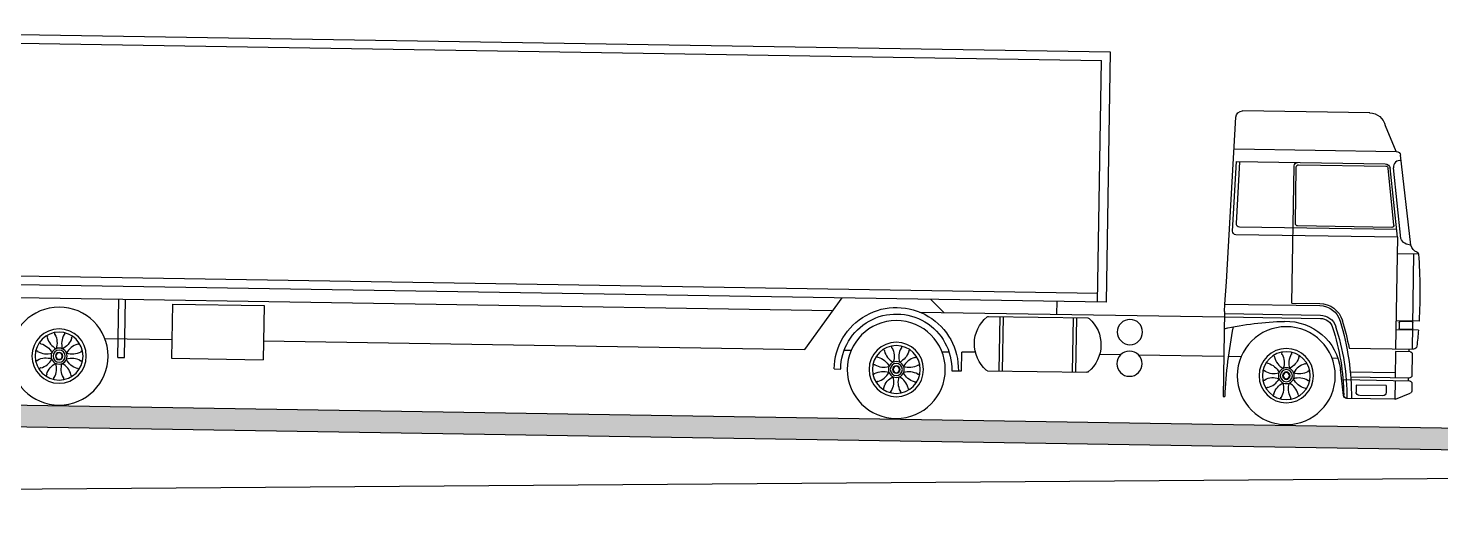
# Model space of a CAD drawing. Header units: centimetres. Extents: x 26200 to 152500, y -600 to 9300.
# Drawn here: x 147598 to 148895, y 985 to 1431 of the extents above; entities that cross this region are included whole.
import ezdxf

# ---------------------------------------------------------------- set-up
doc = ezdxf.new("R2010")
doc.units = ezdxf.units.CM
doc.layers.add('ROTAS-MIMARI-KESIT', color=8, linetype='Continuous')

msp = doc.modelspace()

# ---------------------------------------------------------------- hatches: boundary and pattern name
at = {"layer": 'ROTAS-MIMARI-KESIT'}
h = msp.add_hatch(dxfattribs=at)
h.set_pattern_fill('ANSI33', color=256, style=0)
h.set_pattern_definition([(45, (84445.261, 23206.629), (-4.49012806, 4.49012806), []), (45, (84449.7513, 23206.629), (-4.49012806, 4.49012806), [3.175, -1.5875])])
h.paths.add_polyline_path([(147214.7, 1090.4), (147164.7, 1090.4), (147164.7, 1070.4), (147214.7, 1070.4), (147214.7, 1070.4), (150022.6, 1025.4), (150023, 1045.4)])

# ---------------------------------------------------------------- linework, layer by layer
for p, q in [((147232, 1430.8), (148591.8, 1409)), ((147232, 1430.8), (148591.8, 1409)), ((147239.9, 1422.6), (148583.7, 1401.1)), ((148580.1, 1179.1), (148583.7, 1401.1)), ((148591.8, 1409), (148588.1, 1179)), ((148830.1, 1352.9), (148713.3, 1354.7)), ((148698.5, 1197.7), (148707.2, 1349.1)), ((148854.5, 1317.5), (148844.5, 1341.2)), ((148705.5, 1319.9), (148854.5, 1317.5)), ((148867.9, 1231.4), (148858.4, 1314)), ((148704.2, 1244.2), (148707.9, 1308.2)), ((148707.6, 1251.2), (148710.9, 1308)), ((148707.9, 1308.2), (148844.3, 1306)), ((148758.7, 1178.2), (148760.7, 1304.4)), ((148761.9, 1251.2), (148762.7, 1303.3)), ((148764.7, 1305.3), (148845.1, 1304)), ((148852.3, 1249.9), (148847, 1302.2)), ((148855.5, 1238.7), (148849, 1302.3)), ((148858.6, 1237.4), (148852, 1302.6)), ((148854.8, 1245.7), (148710.5, 1248)), ((148850.3, 1247.7), (148763.8, 1249.1)), ((148855.5, 1238.7), (148707.1, 1241)), ((148855.5, 1238.7), (148853.8, 1136)), ((148874.9, 1223.2), (148855.2, 1223.5)), ((148869.3, 1135.8), (148870.7, 1223.3)), ((147236.4, 1208.7), (148580.3, 1187.1)), ((148588.1, 1179), (147228.3, 1200.8)), ((148697.1, 1177.2), (148698.5, 1197.7)), ((147233.5, 1188.9), (148337.1, 1171.2)), ((147680.4, 1128.2), (147681.3, 1181.7)), ((147686.4, 1128.1), (147687.3, 1181.6)), ((148311.2, 1135.4), (148345.6, 1182.9)), ((148426.8, 1181.6), (148439, 1169.6)), ((147730.4, 1177.2), (147729.6, 1127.4)), ((147730.4, 1177.2), (147814.6, 1175.8)), ((147814.6, 1175.8), (147813.8, 1126)), ((148416.6, 1169.9), (148696.5, 1165.5)), ((148542.6, 1179.7), (148542.4, 1167.9)), ((148696.6, 1170.5), (148695.4, 1092.3)), ((148696.6, 1170.5), (148697.1, 1177.2)), ((148696.6, 1168.5), (148784.8, 1167)), ((148697.1, 1177.2), (148784.2, 1175.8)), ((148758.7, 1178.2), (148784.2, 1177.8)), ((148479.9, 1165.9), (148571.1, 1164.5)), ((148490.3, 1165.8), (148489.5, 1115.8)), ((148493.3, 1165.7), (148492.5, 1115.7)), ((148557.7, 1164.7), (148556.9, 1114.7)), ((148560.7, 1164.6), (148559.9, 1114.6)), ((148696.5, 1165.5), (148784.8, 1164)), ((148875.5, 1161.5), (148854.3, 1161.8)), ((148857.2, 1160.3), (148857.1, 1155)), ((148868.7, 1161.1), (148858.2, 1161.3)), ((147668.4, 1145.7), (147729.9, 1144.7)), ((147814.1, 1143.4), (148311.2, 1135.4)), ((148874.9, 1153.2), (148854.1, 1153.5)), ((148868.6, 1153.8), (148858.1, 1154)), ((148347.5, 1134.8), (148353.9, 1134.7)), ((148437.2, 1133.4), (148443.6, 1133.3)), ((148455.3, 1115.8), (148455.5, 1133.1)), ((148467.9, 1132.9), (148455.5, 1133.1)), ((148582.1, 1131.1), (148601.3, 1130.8)), ((148617.8, 1130.5), (148695.9, 1129.3)), ((148700.4, 1129.2), (148712.1, 1129)), ((148811.1, 1136.7), (148870.4, 1135.8)), ((148853.8, 1133.6), (148853.4, 1109.8)), ((148867.3, 1133.4), (148853.8, 1133.6)), ((148865.9, 1135.9), (148865.9, 1133.4)), ((148869.2, 1131.4), (148868.9, 1111.5)), ((147680.4, 1128.2), (147686.4, 1128.1)), ((147729.6, 1127.4), (147813.8, 1126)), ((148338.3, 1117.6), (148344.3, 1117.5)), ((148446.3, 1115.9), (148455.3, 1115.8)), ((148479.1, 1115.9), (148570.3, 1114.5)), ((148795.4, 1127.7), (148800.8, 1127.6)), ((148806, 1093.1), (148803.2, 1117.1)), ((148866.8, 1106.5), (148805.7, 1107.5)), ((148812.2, 1114.9), (148853.5, 1114.3)), ((148812.6, 1110.4), (148866.9, 1109.5)), ((148817.7, 1102.8), (148817.6, 1096.3)), ((148845.2, 1102.4), (148817.7, 1102.8)), ((148853.4, 1106.8), (148853.1, 1089.8)), ((148865.5, 1109.6), (148865.4, 1106.6)), ((148868.8, 1104.5), (148868.7, 1097.3)), ((148695.4, 1092.3), (148697.1, 1092.3)), ((148852.9, 1089.8), (148808.9, 1090.5)), ((148842.1, 1092.9), (148820.6, 1093.3)), ((148845.2, 1102.4), (148845.1, 1095.9)), ((148853.7, 1089.9), (148867.4, 1095.4))]:
    msp.add_line(p, q, dxfattribs=at)
at = {"layer": 'ROTAS-MIMARI-KESIT', "extrusion": (0, 0, -1)}
for points in [[(-148859, 1308.9, -0.540036), (-148852, 1302.6, 0.084606)], [(-147608.4, 1141.8), (-147609.5, 1140.6), (-147609.8, 1140.8, 0.205207), (-147619.8, 1132.5, -1.723661)], [(-147614.7, 1147.9), (-147615.8, 1146.7), (-147615.5, 1146.4, -0.205207), (-147623.6, 1136.2, 1.723661)], [(-147622.2, 1150.9), (-147622.2, 1149.3), (-147622.6, 1149.2, 0.206806), (-147623.6, 1136.2, -1.723661)], [(-147631.3, 1150.8), (-147631.3, 1149.1), (-147630.9, 1149.1, -0.206806), (-147629.4, 1136.1, 1.723661)], [(-147638.8, 1147.5), (-147637.6, 1146.3), (-147637.9, 1146, 0.205207), (-147629.5, 1136.1, -1.723661)], [(-147605.1, 1134.1), (-147606.7, 1134.1), (-147606.7, 1133.7, -0.205207), (-147619.7, 1132.2, 1.723661)], [(-147644.9, 1141.2), (-147643.7, 1140), (-147643.4, 1140.3, -0.205207), (-147633.2, 1132.2, 1.723661)], [(-147647.9, 1133.5), (-147646.2, 1133.5), (-147646.2, 1133.1, 0.205207), (-147633.3, 1132, -1.723661)], [(-148377.2, 1129.4), (-148378.4, 1128.2), (-148378.7, 1128.5, 0.205207), (-148388.6, 1120.1, -1.723661)], [(-148383.5, 1135.5), (-148384.7, 1134.3), (-148384.4, 1134.1, -0.205207), (-148392.4, 1123.8, 1.723661)], [(-148391, 1138.6), (-148391, 1136.9), (-148391.4, 1136.9, 0.206806), (-148392.5, 1123.9, -1.723661)], [(-148400.2, 1138.5), (-148400.2, 1136.8), (-148399.7, 1136.8, -0.206806), (-148398.3, 1123.8, 1.723661)], [(-148407.6, 1135.2), (-148406.4, 1134), (-148406.7, 1133.7, 0.205207), (-148398.3, 1123.7, -1.723661)], [(-148413.7, 1128.9), (-148412.5, 1127.7), (-148412.2, 1128, -0.205207), (-148402, 1119.9, 1.723661)], [(-148741.8, 1129.8), (-148742.9, 1128.6), (-148742.6, 1128.3, -0.205207), (-148750.7, 1118.1, 1.723661)], [(-148749.3, 1132.9), (-148749.2, 1131.2), (-148749.7, 1131.2, 0.206806), (-148750.7, 1118.1, -1.723661)], [(-148758.4, 1132.7), (-148758.4, 1131), (-148758, 1131.1, -0.206806), (-148756.5, 1118, 1.723661)], [(-148765.8, 1129.4), (-148764.6, 1128.3), (-148764.9, 1128, 0.205207), (-148756.5, 1118, -1.723661)], [(-147604.9, 1125.4), (-147606.6, 1125.3), (-147606.6, 1125.8, 0.205207), (-147619.6, 1126.9, -1.723661)], [(-147608, 1117.7), (-147609.2, 1118.8), (-147609.5, 1118.5, -0.205207), (-147619.7, 1126.6, 1.723661)], [(-147614.1, 1111.4), (-147615.3, 1112.5), (-147615, 1112.8, 0.205207), (-147623.4, 1122.8, -1.723661)], [(-147621.5, 1108.1), (-147621.5, 1109.7), (-147621.9, 1109.7, -0.206806), (-147623.4, 1122.7, 1.723661)], [(-147630.7, 1107.9), (-147630.7, 1109.6), (-147630.3, 1109.6, 0.206806), (-147629.2, 1122.7, -1.723661)], [(-147638.2, 1111), (-147637, 1112.2), (-147637.3, 1112.5, -0.205207), (-147629.2, 1122.7, 1.723661)], [(-147644.5, 1117.1), (-147643.3, 1118.3), (-147643, 1118, 0.205207), (-147633.1, 1126.4, -1.723661)], [(-147647.8, 1124.7), (-147646.1, 1124.7), (-147646.1, 1125.1, -0.205207), (-147633.2, 1126.6, 1.723661)], [(-148373.8, 1113), (-148375.4, 1113), (-148375.4, 1113.4, 0.205207), (-148388.4, 1114.5, -1.723661)], [(-148373.9, 1121.8), (-148375.6, 1121.8), (-148375.6, 1121.4, -0.205207), (-148388.5, 1119.9, 1.723661)], [(-148416.8, 1121.1), (-148415.1, 1121.2), (-148415.1, 1120.8, 0.205207), (-148402.1, 1119.7, -1.723661)], [(-148732.1, 1116.1), (-148733.8, 1116.1), (-148733.8, 1115.6, -0.205207), (-148746.7, 1114.1, 1.723661)], [(-148735.4, 1123.7), (-148736.6, 1122.5), (-148736.9, 1122.8, 0.205207), (-148746.9, 1114.4, -1.723661)], [(-148772, 1123.1), (-148770.8, 1121.9), (-148770.5, 1122.2, -0.205207), (-148760.3, 1114.2, 1.723661)], [(-148376.8, 1105.3), (-148378, 1106.5), (-148378.3, 1106.2, -0.205207), (-148388.5, 1114.3, 1.723661)], [(-148382.9, 1099), (-148384.1, 1100.2), (-148383.8, 1100.5, 0.205207), (-148392.2, 1110.4, -1.723661)], [(-148390.3, 1095.7), (-148390.4, 1097.4), (-148390.8, 1097.4, -0.206806), (-148392.3, 1110.4, 1.723661)], [(-148399.5, 1095.6), (-148399.5, 1097.3), (-148399.1, 1097.3, 0.206806), (-148398, 1110.3, -1.723661)], [(-148407, 1098.6), (-148405.9, 1099.8), (-148406.2, 1100.1, -0.205207), (-148398.1, 1110.3, 1.723661)], [(-148413.3, 1104.8), (-148412.2, 1106), (-148411.9, 1105.7, 0.205207), (-148401.9, 1114.1, -1.723661)], [(-148416.6, 1112.4), (-148415, 1112.4), (-148415, 1112.8, -0.205207), (-148402, 1114.3, 1.723661)], [(-148732, 1107.3), (-148733.7, 1107.3), (-148733.7, 1107.7, 0.205207), (-148746.7, 1108.8, -1.723661)], [(-148735.1, 1099.6), (-148736.3, 1100.8), (-148736.5, 1100.5, -0.205207), (-148746.8, 1108.5, 1.723661)], [(-148741.2, 1093.3), (-148742.4, 1094.5), (-148742.1, 1094.8, 0.205207), (-148750.5, 1104.7, -1.723661)], [(-148748.6, 1090), (-148748.6, 1091.7), (-148749, 1091.7, -0.206806), (-148750.5, 1104.7, 1.723661)], [(-148757.7, 1089.8), (-148757.8, 1091.5), (-148757.4, 1091.5, 0.206806), (-148756.3, 1104.6, -1.723661)], [(-148765.3, 1092.9), (-148764.1, 1094.1), (-148764.4, 1094.4, -0.205207), (-148756.3, 1104.6, 1.723661)], [(-148771.6, 1099), (-148770.4, 1100.2), (-148770.1, 1099.9, 0.205207), (-148760.2, 1108.3, -1.723661)], [(-148774.9, 1106.6), (-148773.2, 1106.6), (-148773.2, 1107.1, -0.205207), (-148760.3, 1108.6, 1.723661)], [(-148775, 1115.4), (-148773.3, 1115.4), (-148773.3, 1115, 0.205207), (-148760.4, 1113.9, -1.723661)]]:
    msp.add_lwpolyline(points, format="xyb", dxfattribs=at)
at = {"layer": 'ROTAS-MIMARI-KESIT'}
for points in [[(146908.7, 1090.4), (147214.7, 1090.4), (150023, 1045.4)], [(146908.7, 1070.4), (147214.5, 1070.4), (150022.6, 1025.4)]]:
    msp.add_lwpolyline(points, dxfattribs=at)
at = {"layer": 'ROTAS-MIMARI-KESIT', "ltscale": 2}
msp.add_lwpolyline([(126578.7, 1045.4), (127903, 985.4), (144668.5, 985.4), (150022.6, 1025.4)], dxfattribs=at)
at = {"layer": 'ROTAS-MIMARI-KESIT', "extrusion": (0, 0, -1)}
for centre, radius in [((-147626.4, 1129.4), 45), ((-148395.3, 1117.1), 45), ((-148609.9, 1151.5), 11.6), ((-148753.5, 1111.4), 45), ((-147626.4, 1129.4), 25), ((-147626.4, 1129.4), 22), ((-148395.3, 1117.1), 25), ((-147626.4, 1129.4), 7.31), ((-147626.4, 1129.4), 5.57), ((-147626.4, 1129.4), 3.42), ((-147626.4, 1129.4), 2.94), ((-148395.3, 1117.1), 22), ((-148609.5, 1122.4), 11.6), ((-148753.5, 1111.4), 25), ((-148753.5, 1111.4), 22), ((-148395.3, 1117.1), 7.31), ((-148395.3, 1117.1), 5.57), ((-148395.3, 1117.1), 3.42), ((-148395.3, 1117.1), 2.94), ((-148753.5, 1111.4), 7.31), ((-148753.5, 1111.4), 5.57), ((-148753.5, 1111.4), 3.42), ((-148753.5, 1111.4), 2.94)]:
    msp.add_circle(centre, radius, dxfattribs=at)
for centre, radius, start, end in [((-148713.2, 1348.7), 6, 3.3146, 90.918), ((-148829.8, 1337.9), 15, 90.918, 167.2457), ((-148854.4, 1313.5), 4, 90.918, 172.7793), ((-148763.7, 1304.3), 3, 0.918, 90.918), ((-148764.7, 1303.3), 2, 0.918, 90.918), ((-148844.2, 1301), 5, 90.918, 165.3105), ((-148845, 1302), 2, 90.918, 174.192), ((-148710.6, 1251), 3, -89.082, 3.3146), ((-148763.9, 1251.1), 2, -89.082, 0.918), ((-148850.3, 1249.7), 2, 174.192, -89.082), ((-148707.2, 1244), 3, -89.082, 3.3146), ((-148867.8, 1241.5), 10, -90.7572, -24.0638), ((-148877.3, 1233.9), 9.71, -67.9552, -14.6463), ((-148872.9, 1223), 2, 112.0448, 175.4988), ((-148431.5, 1188.3), 444.7, 175.4988, -176.5458), ((-148395.3, 1117.1), 57, 0.5054, -178.6693), ((-148395.3, 1117.1), 51, 0.5054, -178.6693), ((-148783.9, 1155.8), 22, 90.918, 163.2333), ((-148783.9, 1155.8), 20, 90.918, 163.2333), ((-148499.3, 1140.6), 32.3, -48.404, 50.2401), ((-148479.9, 1163.9), 2, 50.2401, 90.918), ((-148571.1, 1162.5), 2, 90.918, 131.596), ((-148551, 1139.8), 32.3, 131.596, -129.7599), ((-148757.9, 882.4), 279, 77.2532, 88.7693), ((-149120.1, 1073.6), 423.3, 2.5273, 11.2681), ((-148753.5, 1111.4), 50, 88.1877, 173.3464), ((-148784.6, 1152), 15, 90.918, 161.8029), ((-148784.6, 1152), 12, 90.918, 161.8029), ((-148600.2, 1091.4), 206, 161.8029, 179.4484), ((-148600.2, 1091.4), 209, 161.8029, -179.7187), ((-148571.5, 1091.8), 241.8, 163.2333, -179.6694), ((-148571.5, 1091.8), 243.8, 163.2333, 169.3764), ((-148858.1, 1155), 1, -89.082, 0.918), ((-148858.2, 1160.3), 1, 0.918, 90.918), ((-148868.6, 1154.8), 1, -179.082, -89.082), ((-148868.7, 1160.1), 1, 90.918, -179.082), ((-148431.5, 1188.3), 444.7, -175.4721, -173.5633), ((-148867.2, 1131.4), 2, 90.918, -179.082), ((-148870.5, 1138.8), 3, -173.5633, -89.082), ((-148479.2, 1117.9), 2, -89.082, -48.404), ((-148570.4, 1116.5), 2, -129.7599, -89.082), ((-148866.8, 1104.5), 2, 90.918, -179.082), ((-148866.9, 1111.5), 2, -179.082, -89.082), ((-148809, 1093.5), 3, -89.082, -6.6536), ((-148809.3, 1093.5), 3, -89.082, -0.5516), ((-148820.6, 1096.3), 3, -89.082, 0.918), ((-148842.1, 1095.9), 3, -179.082, -89.082), ((-148852.9, 1091.8), 2, -111.9294, -89.082), ((-148866.7, 1097.3), 2, -179.082, -111.9294)]:
    msp.add_arc(centre, radius, start, end, dxfattribs=at)

doc.saveas('drawing.dxf')
